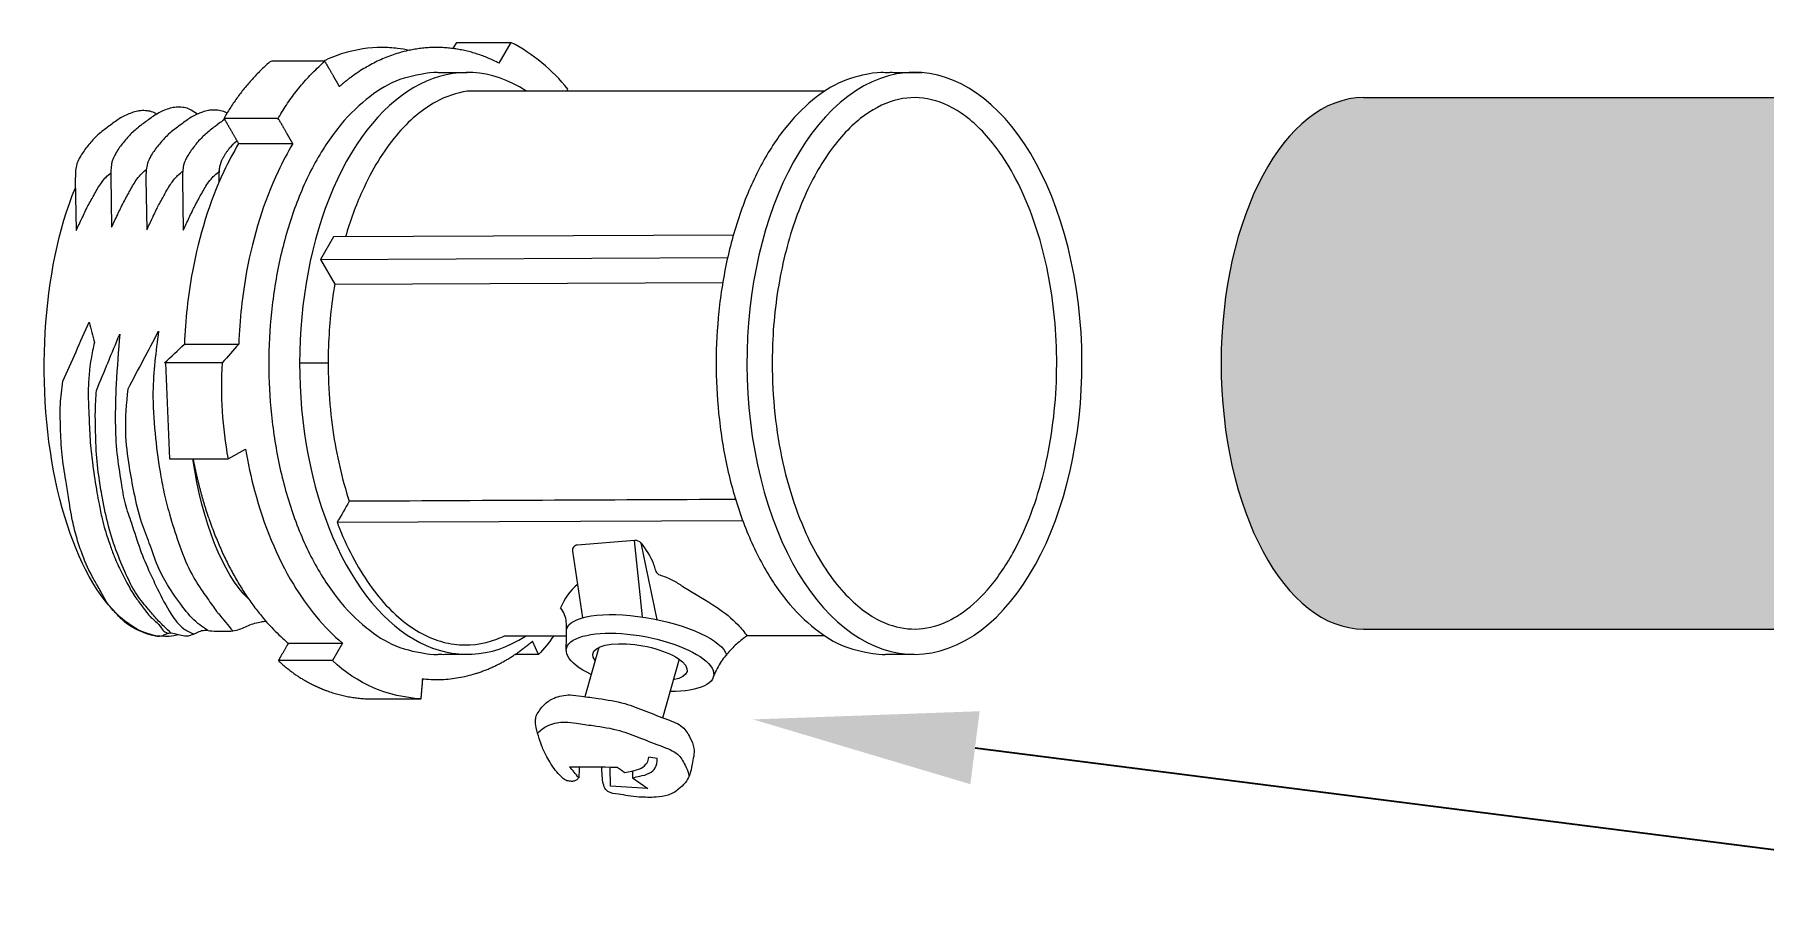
# Model space of a CAD drawing. Header units: metres. Extents: x -692 to 1029, y -233 to 3386.
# Drawn here: x 669.45 to 675.63, y 2818.63 to 2821.77 of the extents above; entities that cross this region are included whole.
import ezdxf
from ezdxf import colors
from ezdxf.entities.mleader import LeaderData, LeaderLine
from ezdxf.math import Vec2, Vec3

# ---------------------------------------------------------------- set-up
doc = ezdxf.new("R2010")
doc.units = ezdxf.units.M
doc.styles.get("Standard").update_dxf_attribs({"font": 'arial.ttf'})

# ---------------------------------------------------------------- blocks, each defined once
blk = doc.blocks.new('A$C1ecbb190')
at = {"lineweight": 0, "transparency": 33554687}
h = blk.add_hatch(color=8, dxfattribs=at)
h.dxf.hatch_style = 1
edge = h.paths.add_edge_path()
edge.add_ellipse((26.26039513077399, 4.709573938765971), major_axis=(1.849521759791737e-12, 0.4751029835849696), ratio=0.5353668235632277, start_angle=7.10481270971286e-05, end_angle=179.9999289518729, ccw=False)
edge.add_line((26.26039481588259, 5.184676921883238), (22.13257579702031, 5.184676921975552))
edge.add_ellipse((22.13257579632659, 4.709573938646827), major_axis=(1.849521759791737e-12, 0.4751029835849696), ratio=0.5353668235632277, start_angle=0, end_angle=180)
edge.add_line((22.13257579668425, 4.23447095493384), (26.26039481554653, 4.234470954841527))
at = {"lineweight": 0}
for points in [[(20.50506218536293, 5.272352634051458), (20.51150157448888, 5.283505983187297), (20.6084777950125, 5.283505983187297), (20.58705411862047, 5.246399087191548)], [(20.04800383073325, 5.15532505374631), (20.03685095895048, 5.162266040567374), (20.03445268480186, 5.163635269844235), (20.03210391291577, 5.164754348272254), (20.02938189027918, 5.165718191494307), (20.02670278056303, 5.166390629010493), (20.02396557139741, 5.166875222677845), (20.02190718951852, 5.167143155784743), (20.01843144975624, 5.167457351566554), (20.01566293971518, 5.167580926115988), (20.01289976551993, 5.167583007353642), (20.01014619619423, 5.167455235428861), (20.00682662901045, 5.167114144951029), (20.00468472768739, 5.166778566818266), (20.00198323175891, 5.16623111963554), (19.99930358117126, 5.165561536294717), (19.99664733984878, 5.164784480879916), (19.99401607174036, 5.163914617827686), (19.99093041751394, 5.16278303496847), (19.98883477103618, 5.161953658241146), (19.98628841156028, 5.160878597655483), (19.98377449436043, 5.15973980636727), (19.98129525221498, 5.158535644060976), (19.97883816840226, 5.157256523745673), (19.97644874375442, 5.155926014449506), (19.97407998916401, 5.154525586956879), (19.97174289665327, 5.153069918862457), (19.96943370871827, 5.151565741285594), (19.96714866795651, 5.150019785248332), (19.96488401686406, 5.148438781921413), (19.96263599798681, 5.146829462426012), (19.96040085389745, 5.145198557732783), (19.95817482709163, 5.143552799113877), (19.95595416014135, 5.141898917588605), (19.95423096412583, 5.140613263540672), (19.95151630337136, 5.138590112091606), (19.94930131442743, 5.136934249385376), (19.94709433954313, 5.135270976347329), (19.94489957470842, 5.133595235083249), (19.94272121601148, 5.131901967952672), (19.94056345944205, 5.130186117061839), (19.93843050101441, 5.128442624618856), (19.93632653676764, 5.126666432830916), (19.93344550563211, 5.124122306407116), (19.93222216979098, 5.122996003221033), (19.93022672594884, 5.121096389715149), (19.92826809539656, 5.119156222907804), (19.92634488456201, 5.117178162231539), (19.92445569969777, 5.11516486706887), (19.92259914718102, 5.113118996903268), (19.92077383338938, 5.111043211166816), (19.91897836457474, 5.108940169341622), (19.91721134714021, 5.106812530811567), (19.91547138743749, 5.104662955058757), (19.91379001333939, 5.102536215466444), (19.91206810164476, 5.10030762440374), (19.91040796591346, 5.098101384750862), (19.90878115512146, 5.095872348195826), (19.90719213988905, 5.093617480529701), (19.90564539076172, 5.091333747592216), (19.90414537830975, 5.089018115123054), (19.90269657315366, 5.086667549013328), (19.9016968868425, 5.08496784227691), (19.8999763603988, 5.081849577989487), (19.89873518749823, 5.079376462882919), (19.89760106268159, 5.076856915954068), (19.89659505624786, 5.07428818215476), (19.89600000263704, 5.072528113204498), (19.89503674466505, 5.06899847888144), (19.89447584837194, 5.066293551014496), (19.89405018018283, 5.063653307476216), (19.89370618445037, 5.060828299960576), (19.89346502995932, 5.05808244853506), (19.89329940578295, 5.055330124576358), (19.89319420584752, 5.052572622691514), (19.89313432410563, 5.049811237287486), (19.89310465448398, 5.047047262970409), (19.89309009093563, 5.044281994096309), (19.8945167929221, 4.95316993954475), (19.89583095147668, 4.955928481782848), (19.89714480364796, 4.958687217673742), (19.89845804299989, 4.961446341073042), (19.89977036317396, 4.964206045785886), (19.90108145771069, 4.966966525414591), (19.90239102027613, 4.969727973764293), (19.90369874440989, 4.972490584689695), (19.9053025850144, 4.975886900092974), (19.90630786466681, 4.978019842399135), (19.90761282185804, 4.980784586375194), (19.90892427583981, 4.983546021345774), (19.91024731777111, 4.986301379365159), (19.91158703888937, 4.989047892082453), (19.91294853040358, 4.991782791450532), (19.91397335669353, 4.993798122277894), (19.91575365840595, 4.997208677913022), (19.91719415842499, 4.999901673705153), (19.91865284689993, 5.002585549369542), (19.92012421801473, 5.005263539802399), (19.92160276600339, 5.007938879998619), (19.92308298509943, 5.010614804956276), (19.92499056098609, 5.01408115243521), (19.92602731947886, 5.015980771574959), (19.92749136675752, 5.01867030584981), (19.92896133044542, 5.021356616698995), (19.93044709418587, 5.024033127161601), (19.93195854167402, 5.026693260225784), (19.93350555662869, 5.02933043898156), (19.93509802272001, 5.031938086266564), (19.936745823617, 5.03450962522129), (19.93845884306393, 5.037038478833892), (19.93969137624254, 5.038765137251175), (19.94211652377476, 5.041941354216306), (19.94406851422059, 5.04430058228445), (19.94610321457299, 5.046587911244387), (19.94822094917913, 5.048795503787915), (19.94974020257359, 5.05027710180002), (19.95269949488261, 5.052951054500227), (19.95503527788264, 5.054921638664837), (19.95646166186884, 5.056079380911342)], [(20.10056304054683, 5.156542078631446), (20.0995634579649, 5.157164168591407), (20.09716518381674, 5.158533397817791), (20.09481641195543, 5.159652476295832), (20.09209438931907, 5.160616319467863), (20.08941527957745, 5.161288757085003), (20.08667807041229, 5.161773350651401), (20.08461968855795, 5.162041283808776), (20.08114394879567, 5.162355479640155), (20.07837543873006, 5.162479054139567), (20.07561226455982, 5.162481135327198), (20.07285869523412, 5.162353363402417), (20.06953912805056, 5.162012272924585), (20.06739722670181, 5.161676694841844), (20.0646957307988, 5.161129247609097), (20.06201608021092, 5.160459664268274), (20.05935983888821, 5.159682608953972), (20.05672857075501, 5.158812745801242), (20.05364291655337, 5.157681163042071), (20.05154727005083, 5.156851786265179), (20.04900091059994, 5.155776725679061), (20.04648699340009, 5.154637934391303), (20.04400775125487, 5.153433772034532), (20.04155066744215, 5.152154651719229), (20.03916124279453, 5.150824142423062), (20.03679248817866, 5.149423714980912), (20.03445539566769, 5.147968046886035), (20.03214620775816, 5.146463869259151), (20.02986116697116, 5.144917913271911), (20.02759651587826, 5.143336909995014), (20.0253484970267, 5.141727590399569), (20.02311335291188, 5.140096685806839), (20.02088732613129, 5.138450927137455), (20.01866665915577, 5.136797045562162), (20.01694346314071, 5.135511391514228), (20.01422880241103, 5.133488240115639), (20.01201381346709, 5.13183237740941), (20.00980683855801, 5.13016910432043), (20.00761207374831, 5.128493363056805), (20.00543371505137, 5.126800095925773), (20.00327595848216, 5.125084245035396), (20.0011430000543, 5.123340752592412), (19.99903903578274, 5.121564560804018), (19.99615800464676, 5.119020434430695), (19.99493466883087, 5.117894131194589), (19.99293922496349, 5.115994517688705), (19.99098059443622, 5.114054350931383), (19.98905738357666, 5.112076290255118), (19.98716819871265, 5.110062995042881), (19.98531164622091, 5.108017124876824), (19.98348633240425, 5.105941339190395), (19.98169086361463, 5.103838297315178), (19.97992384617987, 5.101710658785123), (19.97818388647738, 5.099561083032313), (19.97650251237906, 5.097434343489567), (19.97478060065941, 5.095205752427319), (19.97312046492812, 5.092999512774441), (19.97149365416135, 5.090770476169382), (19.9699046389037, 5.08851560855328), (19.96835788977637, 5.086231875565772), (19.96685787734941, 5.083916243146632), (19.96540907216786, 5.081565677036906), (19.96440938588262, 5.079865970250466), (19.96268885941367, 5.076747705962589), (19.96144768651243, 5.074274590906498), (19.96031356169578, 5.071755043977646), (19.95930755528775, 5.069186310128316), (19.95871250165214, 5.067426241178055), (19.95774924370471, 5.063896606905018), (19.9571883474116, 5.061191678988052), (19.95676267919771, 5.058551435449317), (19.9564186834898, 5.055726427984609), (19.95617752899921, 5.052980576508617), (19.95601190482262, 5.050228252600391), (19.95590670488741, 5.047470750665525), (19.95584682314507, 5.044709365361541), (19.95581715352387, 5.041945390943965), (19.95580258997552, 5.039180122069865), (19.95722929193676, 4.948068067518761), (19.95854345049179, 4.95082660975595), (19.95985730266261, 4.953585345647298), (19.96117054201477, 4.956344469046599), (19.96248286218884, 4.959104173758988), (19.96379395675058, 4.961864653388147), (19.96510351929032, 4.964626101838348), (19.96641124344978, 4.967388712663251), (19.96801508402905, 4.97078502806653), (19.96902036370693, 4.972917970372691), (19.97032532089816, 4.97568271434875), (19.97163677485423, 4.978444149369807), (19.97295981678599, 4.98119950733826), (19.97429953790402, 4.983946020055555), (19.97566102944324, 4.986680919474111), (19.97668585570818, 4.988696250251451), (19.97846615742083, 4.992106805886579), (19.97990665746488, 4.994799801728732), (19.98136534594005, 4.997483677343098), (19.98283671705462, 5.000161667775956), (19.98431526504328, 5.002837007972175), (19.98579548411408, 5.005512932979855), (19.98770306000074, 5.008979280458789), (19.9887398185183, 5.010878899598538), (19.99020386579764, 5.013568433823366), (19.99167382948508, 5.016254744723028), (19.99315959322576, 5.01893125518518), (19.99467104071368, 5.021591388249362), (19.99621805566881, 5.024228566954662), (19.99781052175967, 5.026836214290597), (19.99945832265712, 5.029407753194846), (20.00117134207881, 5.031936606807449), (20.00240387525719, 5.033663265325231), (20.00482902278964, 5.036839482189862), (20.00678101323524, 5.039198710308028), (20.00881571361288, 5.041486039217943), (20.01093344819378, 5.043693631811948), (20.01245270161326, 5.045175229824054), (20.01541199389726, 5.047849182523805), (20.01774777689707, 5.049819766637938), (20.0201223840993, 5.051747145964328), (20.02154237250465, 5.052877538279972)], [(19.97491113375054, 5.155016966546555), (19.97329058255445, 5.156025516212139), (19.97089230840629, 5.157394745438523), (19.96854353654498, 5.158513823917019), (19.96582151390839, 5.159477667139527), (19.96314240416723, 5.160150104655713), (19.96040519500161, 5.160634698272588), (19.95834681314795, 5.160902631379486), (19.95487107338545, 5.161216827211774), (19.95210256331961, 5.161340401710731), (19.94933938912436, 5.16134248294793), (19.94658581982367, 5.161214711024058), (19.94326625263989, 5.160873620545772), (19.94112435129159, 5.160538042413009), (19.93842285538835, 5.159990595230283), (19.9357432048007, 5.159321011889006), (19.93308696347799, 5.158543956525136), (19.93045569534479, 5.157674093371952), (19.92737004114315, 5.156542510613235), (19.92527439464038, 5.155713133835434), (19.92272803516471, 5.154638073249771), (19.92021411798987, 5.153499281962013), (19.91773487584487, 5.152295119604787), (19.91527779203193, 5.151015999289939), (19.91288836738386, 5.149685490044249), (19.91051961276821, 5.148285062552077), (19.90818252025747, 5.146829394456745), (19.90587333234771, 5.145325216880337), (19.90358829156071, 5.143779260892643), (19.90132364046781, 5.142198257565724), (19.89907562161579, 5.140588938070778), (19.89684047750143, 5.138958033377548), (19.89461445069583, 5.13731227470771), (19.89239378374532, 5.135658393183803), (19.89067058773003, 5.134372739135415), (19.88795592700058, 5.132349587736371), (19.8857409380314, 5.130693725029687), (19.88353396314778, 5.129030451891595), (19.8813391983374, 5.127354710728468), (19.87916083961568, 5.125661443547415), (19.87700308304647, 5.123945592656582), (19.87487012464385, 5.122202100213599), (19.87276616037207, 5.120425908375182), (19.86988512923608, 5.117881782051882), (19.86866179342042, 5.116755478815776), (19.86666634955282, 5.114855865359914), (19.86470771902555, 5.11291569855257), (19.86278450816667, 5.110937637826282), (19.8608953233022, 5.108924342664068), (19.85903877081023, 5.106878472548487), (19.85721345699335, 5.104802686811581), (19.85541798817894, 5.102699644936365), (19.85365097076965, 5.10057200640631), (19.85191101104215, 5.098422430602568), (19.85022963696861, 5.096295691111209), (19.84850772524896, 5.094067100048505), (19.84684758951767, 5.091860860395627), (19.84522077875067, 5.089631823841046), (19.8436317634937, 5.087376956124444), (19.84208501436615, 5.085093223186504), (19.84058500191372, 5.082777590767819), (19.83913619675764, 5.080427024607616), (19.83813651047194, 5.078727317871653), (19.836415984003, 5.075609053583776), (19.83517481110198, 5.073135938527685), (19.83404068628556, 5.07061639154881), (19.83303467985206, 5.068047657749048), (19.83243962624147, 5.066287588798787), (19.83147636829403, 5.062757954526205), (19.83091547200161, 5.060053026559672), (19.83048980378703, 5.057412783120526), (19.83014580805434, 5.054587775555319), (19.82990465356374, 5.051841924129803), (19.82973902941217, 5.049089600221578), (19.82963382947651, 5.046332098336734), (19.82957394773484, 5.043570712932251), (19.82954427808863, 5.04080673851422), (19.82952971456507, 5.038041469690597), (19.83095641652608, 4.94692941518997), (19.83227057508134, 4.949687957327114), (19.83358442725216, 4.952446693268485), (19.83489766660432, 4.955205816717807), (19.83620998677816, 4.957965521380174), (19.83752108134013, 4.960726001009334), (19.8388306438801, 4.963487449409058), (19.84013836803911, 4.966250060284437), (19.84174220861883, 4.969646375636785), (19.8427474882958, 4.971779318044355), (19.84405244548748, 4.974544061969482), (19.84536389944378, 4.977305496990994), (19.84668694137576, 4.980060854909425), (19.84802666249311, 4.982807367727219), (19.84938815403279, 4.985542267095298), (19.85041298029751, 4.98755759792266), (19.85219328201015, 4.990968153507765), (19.8536337820542, 4.993661149349919), (19.85509247050391, 4.996345025014307), (19.85656384164417, 4.999023015397142), (19.85804238963237, 5.001698355644294), (19.8595226087034, 5.004374280601041), (19.86143018459029, 5.007840628029498), (19.86246694310807, 5.009740247219725), (19.86393099038673, 5.01242978149503), (19.8654009540744, 5.015116092344215), (19.86688671781508, 5.017792602806367), (19.86839816530323, 5.020452735870549), (19.86994518025813, 5.023089914575849), (19.87153764634945, 5.025697561861307), (19.87318544724599, 5.028269100866055), (19.87489846666836, 5.030797954428635), (19.87613099984651, 5.032524612895941), (19.87855614737941, 5.035700829811049), (19.88050813782502, 5.038060057929215), (19.88254283820243, 5.04034738683913), (19.88466057278356, 5.042554979383112), (19.88617982620303, 5.044036577394763), (19.88913911848704, 5.04671053009497), (19.89147490148662, 5.048681114259125), (19.89313910901706, 5.050031888913509)], [(20.09653007750649, 5.145583102451383), (20.09521536165585, 5.144693624744377), (20.0929507105634, 5.143112621366981), (20.09070269171139, 5.141503301872035), (20.08846754759657, 5.139872397279305), (20.08624152081597, 5.138226638609922), (20.08402085384046, 5.136572757035083), (20.0822976578504, 5.135287102986695), (20.07958299709571, 5.133263951588106), (20.07736800815178, 5.131608088881876), (20.07516103326793, 5.129944815793351), (20.07296626843299, 5.128269074529271), (20.07078790973605, 5.126575807398694), (20.06863015316662, 5.124859956507862), (20.06649719473899, 5.123116464064879), (20.06439323049221, 5.121340272276484), (20.06151219933145, 5.118796145902706), (20.06028886354056, 5.117669842667055), (20.05829341967365, 5.115770229161171), (20.05633478912114, 5.113830062403849), (20.05441157828659, 5.111852001677562), (20.05252239342235, 5.109838706515347), (20.05066584090559, 5.10779283634929), (20.04884052708849, 5.105717050662861), (20.04704505829932, 5.103614008788099), (20.04527804086456, 5.101486370257589), (20.04353808116207, 5.099336794504779), (20.04185670706374, 5.097210054962488), (20.04013479536911, 5.094981463899785), (20.0384746596128, 5.092775224246907), (20.03684784884604, 5.090546187641849), (20.03525883358861, 5.088291319975724), (20.03371208446106, 5.086007587038239), (20.0322120720341, 5.083691954619098), (20.03076326685255, 5.081341388509372), (20.02976358059232, 5.079641681722933), (20.02804305409813, 5.076523417435055), (20.02680188122258, 5.074050302379419), (20.02566775638047, 5.071530755450112), (20.02466174997244, 5.068962021600782), (20.02406669636161, 5.067201952650521), (20.02310343841441, 5.063672318377485), (20.02254254209652, 5.060967390460974), (20.02211687390741, 5.058327146922238), (20.02177287817472, 5.055502139406599), (20.02153172368389, 5.052756287981083), (20.0213660995073, 5.050003964072857), (20.0212608995721, 5.047246462137991), (20.02120101782975, 5.044485076834007), (20.02117134820855, 5.041721102416432), (20.02115678466021, 5.038955833542332), (20.02258348664645, 4.947843778991228), (20.02389764520126, 4.950602321228871), (20.02521149737254, 4.953361057119764), (20.02652473672447, 4.956120180519065), (20.02783705687352, 4.958879885231454), (20.02914815143549, 4.961640364860614), (20.03045771400025, 4.964401813310815), (20.03176543813447, 4.967164424135717), (20.03336927873897, 4.970560739538996), (20.03437455839139, 4.972693681845158), (20.03567951558261, 4.975458425821216), (20.03699096956416, 4.978219860842273), (20.03831401149569, 4.980975218810727), (20.03965373261371, 4.983721731528476), (20.04101522412793, 4.986456630946577), (20.04204005039287, 4.988471961723917), (20.04382035213052, 4.991882517359045), (20.04526085214934, 4.994575513201198), (20.04671954062451, 4.997259388815564), (20.04819091173931, 4.999937379248422), (20.04966945972797, 5.002612719445096), (20.05114967882378, 5.005288644451866), (20.05305725471067, 5.008754991881233), (20.05409401322822, 5.010654611071004), (20.05555806050734, 5.013344145296287), (20.05702802416977, 5.016030456195494), (20.05851378791021, 5.018706966657646), (20.06002523539837, 5.021367099721829), (20.06157225035327, 5.024004278427128), (20.06316471644436, 5.026611925763063), (20.06481251736659, 5.029183464667312), (20.06652553676349, 5.031712318279915), (20.06775806996666, 5.033438976797697), (20.07018321749933, 5.036615193662783), (20.07213520794494, 5.038974421780495), (20.07416990829779, 5.04126175069041), (20.0762876428787, 5.043469343234392), (20.07780689629817, 5.044950941246043), (20.08076618858195, 5.047624893996272), (20.08310197160699, 5.049595478110859), (20.08547657880899, 5.051522857437249), (20.08787059811243, 5.053428634319516)], [(20.19234034048986, 5.147602600151004), (20.09536411996623, 5.147602600151004)], [(21.00609985615029, 4.938936574681065), (20.2909925984693, 4.935489608822536), (20.26776077710269, 4.895250913863492), (20.29329539174319, 4.851023663954038), (20.98720272582682, 4.854368441767292)], [(20.26776077710269, 4.895250913863492), (20.99589927562852, 4.898760693015447)], [(19.99096401959378, 4.710477028892001), (19.99789181450205, 4.538767416084283), (20.10257565932488, 4.538767416084283), (20.13382327432669, 4.556222912694921)], [(20.23055620841228, 4.71024289013485), (20.28163717018288, 4.71024289013485)], [(20.29760256644886, 4.42526420133072), (21.02264744336094, 4.428759068582622)], [(20.21049026862829, 4.209107358227357), (20.30746648915374, 4.209107358227357), (20.28957020601661, 4.178110086567358)], [(20.6577836261788, 4.188824531519458), (20.64716300537452, 4.213060195961134)], [(21.16979057793378, 4.222362490516389), (21.03084033358869, 4.222362490516389)], [(20.76552873013202, 4.201614926528237), (20.74072305910909, 4.113431172666878)], [(20.90902731663459, 4.180665434925686), (20.87941334978905, 4.075388268290681)], [(20.82579071820646, 3.968482181816398), (20.8533808532402, 3.9492724776469), (20.786474795907, 3.953413770569114), (20.78597631255843, 3.987762433742773)]]:
    blk.add_lwpolyline(points, dxfattribs=at)
for points in [[(20.70819168549087, 5.196051971992802), (20.71033995381549, 5.199772881878744, 0.1025436569209665), (20.60847779486517, 5.283505983264149)], [(20.84346479457645, 4.256008358967847), (20.8293404405299, 4.392623686934257), (20.72713506054129, 4.384520534491912, 0.434845316798795), (20.71834404139986, 4.373454334737744), (20.73618645900046, 4.254627662412986)], [(20.68483824729969, 4.222362490516389, -0.0439708783675266), (20.6577836261788, 4.188824531519458), (20.61552153474304, 4.188824531519458)], [(20.44782572929557, 4.109726904112904, -0.1813578935857798), (20.28957020601661, 4.178110086567358), (20.19259398549093, 4.178110086567358)]]:
    blk.add_lwpolyline(points, format="xyb", dxfattribs=at)
at = {"lineweight": 0, "transparency": 33554687}
for points in [[(22.13257579632659, 5.184676922002382), (26.26039513077399, 5.184676922121525)], [(22.13257579668425, 4.23447095493384), (26.26039513077399, 4.234470955291272)]]:
    blk.add_lwpolyline(points, dxfattribs=at)
at = {"lineweight": 0}
for centre, radius, start, end in [((20.78837559066892, 4.666276215851212), 0.6975528939441116, 176.3909133287004, 190.5325712808219), ((20.83100879374911, 4.379156441901614), 0.01357019126175294, 41.37318483278665, 97.0619531851773), ((20.79211487694306, 4.235454052809928), 0.1018890677748887, 129.5293098006687, 158.6262516143982)]:
    blk.add_arc(centre, radius, start, end, dxfattribs=at)
for centre, start_param in [((21.3298467769182, 4.709573938393532), 3.500298303110918), ((20.53004563373111, 4.70947256942236), 5.924294569760613)]:
    blk.add_ellipse(centre, major_axis=(1.155122906173773e-16, 0.520221108981133), ratio=0.5756937642248877, start_param=start_param, end_param=9.780750065076196, dxfattribs=at)
at = {"lineweight": 0, "transparency": 33554687}
blk.add_ellipse((22.13257579519404, 4.709573938646827), major_axis=(1.849600880332453e-12, 0.4751029835849696), ratio=0.5353668235632278, start_param=0, end_param=3.141592653589793, dxfattribs=at)
at = {"lineweight": 0, "extrusion": (0, 0, -1)}
for centre, major_axis, ratio, start_param, end_param in [((19.98858860868313, 4.699191674687427), (-0.00230492216400946, 0.4781789653807709), 0.4489708002296903, 9.315591774513454, 11.74326992602718), ((20.20312461717049, 4.675000438284769), (-0.002012563630619002, 0.4175262877329913), 0.4155331827156092, 9.811585367704923, 10.66520596717675), ((20.85116267428089, 4.20705322286085), (0.1433384902470146, -0.02648903847541674), 0.3227253487340951, 3.141592653589793, 6.133047968876191), ((20.83914462173107, 4.174816901805116), (0.1315500727973529, -0.0243105319008725), 0.3516452957289232, 2.229298364012367, 7.370886007795209), ((20.83914462173107, 4.174816901805116), (0.08419204659030584, -0.01555874041655841), 0.3516452957289233, 2.760555234608936, 7.007310073725264)]:
    blk.add_ellipse(centre, major_axis=major_axis, ratio=ratio, start_param=start_param, end_param=end_param, dxfattribs=at)
at = {"lineweight": 0}
for points, weights, degree, knots in [([(20.58705411862047, 5.246399087191094), (20.56046579259328, 5.260055211368581), (20.53195528353626, 5.269137936344578), (20.49353615223185, 5.273747366567477), (20.48426749514078, 5.274303824977778), (20.47499859899563, 5.274303824977778), (20.45199386322133, 5.274303824977778), (20.42900969501738, 5.270839919411628), (20.38472192048744, 5.257542286756234), (20.36342686340822, 5.247740077388244), (20.32888396701446, 5.22635403891627), (20.31503087113356, 5.216020395882879), (20.30185781685509, 5.204504248938974), (20.29315322178741, 5.219581049855151), (20.28444862672018, 5.234657850771782), (20.27574403165227, 5.249734651687959), (20.24341862481106, 5.249734651687959), (20.21109321796985, 5.249734651687959), (20.17876781112864, 5.249734651687959), (20.14523920490797, 5.22064772712838), (20.11716365387315, 5.186267790398688), (20.09536411996623, 5.147602600151004), (20.10406871503392, 5.132525799234827), (20.11277331010137, 5.117448998318196), (20.12147790516906, 5.102372197402019), (20.15380331201027, 5.102372197402019), (20.18612871885148, 5.102372197402019), (20.21845412569292, 5.102372197402019), (20.209749530625, 5.117448998318196), (20.20104493555755, 5.132525799234827), (20.19234034048986, 5.147602600151004), (20.21413987439701, 5.186267790398688), (20.2422154254316, 5.22064772712838), (20.27574403165227, 5.249734651687959)], [1, 1, 1, 1, 1, 1, 1, 1, 1, 1, 1, 1, 1, 1, 1, 1, 1, 1, 1, 0.9902291981086587, 0.9902291981086587, 1, 1, 1, 1, 1, 1, 1, 1, 1, 1, 0.9902291981086587, 0.9902291981086587, 1], 3, [0, 0, 0, 0, 0.2193424028946884, 0.2193424028946884, 0.28850095726742, 0.28850095726742, 0.28850095726742, 0.4601475314611179, 0.4601475314611179, 0.6317941056548158, 0.6317941056548158, 0.7559297052948981, 0.7559297052948981, 0.7559297052948981, 1.755929705294898, 1.755929705294898, 1.755929705294898, 2.755929705294898, 2.755929705294898, 2.755929705294898, 3.098766624355764, 3.098766624355764, 3.098766624355764, 4.098766624355764, 4.098766624355764, 4.098766624355764, 5.098766624355764, 5.098766624355764, 5.098766624355764, 6.098766624355764, 6.098766624355764, 6.098766624355764, 6.44160354341663, 6.44160354341663, 6.44160354341663, 6.44160354341663]), ([(20.53004563373111, 5.229163002068617), (20.50252211636325, 5.229163002068617), (20.47499859899563, 5.229163002068617), (20.17551055053696, 5.229163002069072), (20.17551055053696, 4.709207231254823), (20.17551055053696, 4.189251460441483), (20.47499859899563, 4.189251460441483), (20.50252211636325, 4.189251460441483), (20.53004563373111, 4.189251460441483)], [1, 1, 1, 0.7071067811865476, 1, 0.7071067811865476, 1, 1, 1], 2, [0, 0, 0, 1, 1, 2.570796326794897, 2.570796326794897, 4.141592653589793, 4.141592653589793, 5.141592653589793, 5.141592653589793, 5.141592653589793]), ([(21.34337075894905, 5.229264371039335), (21.30908525056589, 5.229264371039335), (21.27479974218272, 5.229264371039335), (20.97531169372405, 5.22926437103979), (20.97531169372405, 4.709308600225995), (20.97531169372405, 4.189352829412201), (21.27479974218272, 4.189352829412201), (21.30232325955035, 4.189352829412201), (21.3298467769182, 4.189352829412201)], [1, 1, 1, 0.7071067811865476, 1, 0.7071067811865476, 1, 1, 1], 2, [0, 0, 0, 1, 1, 2.570796326794897, 2.570796326794897, 4.141592653589793, 4.141592653589793, 5.141592653589793, 5.141592653589793, 5.141592653589793]), ([(20.04001858632864, 4.538767416084283), (20.04372973149407, 4.519484718705371), (20.04807732585937, 4.500508921569235), (20.06951141021545, 4.420523057804076), (20.09278981246689, 4.36362436164336), (20.14730449218428, 4.273224087479775), (20.17673440355975, 4.237328516877824), (20.21049026862829, 4.209107358227357), (20.20452484091584, 4.19877493434069), (20.19855941320338, 4.188442510454024), (20.19259398549093, 4.178110086567358), (20.23581677143511, 4.136475021488422), (20.2909076489907, 4.11266991533239), (20.35084950877035, 4.109726904112904), (20.38317491561202, 4.109726904112904), (20.41550032245368, 4.109726904112904), (20.44782572929557, 4.109726904112904), (20.4488344295678, 4.121615042525718), (20.44984312984002, 4.133503180938533), (20.45085183011224, 4.145391319352257), (20.46506161023513, 4.143908089716206), (20.47938717704574, 4.143714121956691), (20.52285339915989, 4.147207909143162), (20.55159589941059, 4.155154760096138), (20.60297652974964, 4.179313760016612), (20.62595818366049, 4.194665362644173), (20.6471630053743, 4.213060195961589)], [1, 1, 1, 1, 1, 1, 1, 1, 1, 1, 1, 0.9575422181320806, 0.9575422181320806, 1, 1, 1, 1, 1, 1, 1, 1, 1, 1, 1, 1, 1, 1], 3, [0, 0, 0, 0, 0.1126086637333543, 0.1126086637333543, 0.4852111295093398, 0.4852111295093398, 0.7989061650092228, 0.7989061650092228, 0.7989061650092228, 1.798906165009222, 1.798906165009222, 1.798906165009222, 2.516537783869305, 2.516537783869305, 2.516537783869305, 3.516537783869305, 3.516537783869305, 3.516537783869305, 4.516537783869305, 4.516537783869305, 4.516537783869305, 4.623087827337795, 4.623087827337795, 4.841793782899836, 4.841793782899836, 5.041077415492779, 5.041077415492779, 5.041077415492779, 5.041077415492779])]:
    blk.add_rational_spline(points, weights, degree=degree, knots=knots, dxfattribs=at)
for points, knots in [([(20.42650253222791, 5.26920316437463), (20.41964222233287, 5.270656893664182), (20.41272575324865, 5.271807832177728), (20.39655993170641, 5.273747366567477), (20.38729127461556, 5.274303824977778), (20.37802237847018, 5.274303824977778), (20.35501764269566, 5.274303824977778), (20.33203347449194, 5.270839919411628), (20.2971838581791, 5.260376142424775), (20.28475758437958, 5.255523009171156), (20.27268642045351, 5.249734651687959)], [6.161791230020279, 6.161791230020279, 6.161791230020279, 6.161791230020279, 6.214026752806855, 6.214026752806855, 6.283185307179586, 6.283185307179586, 6.283185307179586, 6.454831881373284, 6.454831881373284, 6.553319325680983, 6.553319325680983, 6.553319325680983, 6.553319325680983]), ([(21.16947920483221, 5.196051971992802), (20.95633468113169, 5.196051971992802), (20.7431901574314, 5.196051971992802), (20.53004563373088, 5.196051971992802), (20.51160509124202, 5.193259848930666), (20.49311064393623, 5.187210230014443), (20.45015947579577, 5.163977261932814), (20.42583024108876, 5.143671279669434), (20.38068135276444, 5.089570883616943), (20.35992327081431, 5.055829265555531), (20.33102434768216, 4.991782377065647), (20.32101444638579, 4.964464148766183), (20.31258946753246, 4.935593710227749)], [0, 0, 0, 0, 1, 1, 1, 1.22803842203179, 1.22803842203179, 1.530212411660118, 1.530212411660118, 1.832386401288446, 1.832386401288446, 2.028146004195341, 2.028146004195341, 2.028146004195341, 2.028146004195341]), ([(21.41035926567065, 4.260277611268975), (21.42722141009335, 4.271259237287722), (21.44408668281767, 4.28598962795877), (21.4763904815884, 4.322813165978914), (21.49180939684675, 4.344890384916198), (21.52727293438625, 4.408673242853638), (21.54539275709999, 4.454595609437547), (21.57186987032537, 4.555311030704615), (21.58023611489421, 4.610069224797371), (21.5859431237875, 4.721489375096098), (21.58328545682411, 4.778126097915901), (21.56734569824357, 4.886158050910126), (21.55405873312816, 4.937525995381748), (21.51897347847284, 5.028444717406728), (21.49716673072817, 5.067942475758628), (21.45419484503759, 5.123592192879642), (21.43392425675734, 5.14290171728544), (21.39327398767637, 5.170527224548096), (21.37300498553964, 5.178892026105132), (21.33331029121564, 5.186173710426374), (21.31373788511382, 5.185232256722884), (21.27377114106457, 5.173850918579319), (21.25331080396813, 5.163238298013312), (21.21282856489188, 5.130970927028557), (21.19291073987279, 5.109307418274057), (21.15627650667307, 5.055934538165275), (21.13957900056607, 5.024261960331842), (21.11135989480317, 4.953401611695881), (21.09983543361909, 4.914230240386587), (21.08312915338115, 4.831524769725547), (21.07794523142388, 4.787999622623374), (21.07373722450689, 4.683365134914766), (21.07783579479133, 4.621862229503677), (21.09838370447847, 4.506223049995242), (21.11484217695011, 4.452130428829605), (21.15310546991032, 4.367977798367974), (21.17335838384702, 4.335353308719732), (21.21686111242116, 4.283573363210962), (21.24002826262245, 4.264486309441509), (21.28149265632305, 4.242270254701452), (21.29984409237682, 4.236725497993575), (21.33608766894417, 4.233341143979942), (21.35411479168692, 4.235445637896646), (21.38481257289823, 4.245799131983858), (21.39726743725555, 4.251820583329391), (21.40973650135743, 4.259873715519461)], [3.500298303110918, 3.500298303110918, 3.500298303110918, 3.500298303110918, 3.722342803021992, 3.722342803021992, 3.944387302933066, 3.944387302933066, 4.284018978264437, 4.284018978264437, 4.623650653595808, 4.623650653595808, 4.963282328927179, 4.963282328927179, 5.30291400425855, 5.30291400425855, 5.642545679589921, 5.642545679589921, 5.910257208970875, 5.910257208970875, 6.177968738351828, 6.177968738351828, 6.445680267732782, 6.445680267732782, 6.713391797113736, 6.713391797113736, 6.981103326494689, 6.981103326494689, 7.248814855875643, 7.248814855875643, 7.516526385256596, 7.516526385256596, 7.78423791463755, 7.78423791463755, 8.153358335371532, 8.153358335371532, 8.522478756105516, 8.522478756105516, 8.824033414465477, 8.824033414465477, 9.125588072825439, 9.125588072825439, 9.371072500906553, 9.371072500906553, 9.616556928987668, 9.616556928987668, 9.780750065076196, 9.780750065076196, 9.780750065076196, 9.780750065076196]), ([(20.12147790516906, 5.102372197402019), (20.11198126307409, 5.086498078387194), (20.10314522854333, 5.069817498176235), (20.06964145855568, 4.998532342010549), (20.05077848719384, 4.937840247412169), (20.03098410123266, 4.8310491293837), (20.02619633826976, 4.786790329433188), (20.02466677909911, 4.743856807902375), (20.05699218594009, 4.74385680790283), (20.08931759278107, 4.743856807903285), (20.12164299962228, 4.74385680790374), (20.11183070410675, 4.732633315999919), (20.10201840859145, 4.721409824096099), (20.09220611307592, 4.710186332192734), (20.05789667616477, 4.710186332201374), (20.02358723925386, 4.710186332210014), (19.98927780234271, 4.710186332218655), (20.00107412792863, 4.721409824113834), (20.01287045351432, 4.73263331600856), (20.02466677910002, 4.74385680790374)], [0, 0, 0, 0, 0.1200977993163317, 0.1200977993163317, 0.4927002650923162, 0.4927002650923162, 0.741841114909251, 0.741841114909251, 0.741841114909251, 1.741841114909251, 1.741841114909251, 1.741841114909251, 2.741841114909251, 2.741841114909251, 2.741841114909251, 3.741841114909251, 3.741841114909251, 3.741841114909251, 4.741841114909251, 4.741841114909251, 4.741841114909251, 4.741841114909251]), ([(20.0865882656376, 5.033795887106862), (20.08656250354011, 5.035441106409053), (20.08653674144239, 5.037086325712153), (20.08651097934512, 5.038731545014798), (20.08651583386109, 5.039653301306316), (20.08652068837705, 5.04057505759738), (20.08652554289324, 5.041496813888898), (20.08653543276728, 5.042418138661105), (20.08654532264109, 5.043339463433767), (20.0865552125149, 5.044260788205975), (20.08657517309553, 5.045181250007317), (20.08659513367616, 5.046101711809115), (20.08661509425679, 5.047022173610458), (20.08665016090185, 5.047941340905254), (20.08668522754715, 5.04886050820005), (20.08672029419222, 5.049779675494847), (20.08677550225934, 5.050697116814717), (20.08683071032647, 5.051614558134133), (20.08688591839359, 5.052531999453549), (20.08696630322402, 5.053447283262358), (20.08704668805422, 5.054362567070712), (20.08712707288441, 5.05527785087952), (20.08724173812038, 5.056219520050945), (20.08735640335635, 5.057161189222825), (20.08747106859209, 5.058102858394705), (20.08761295799673, 5.058982939574435), (20.08775484740158, 5.059863020753255), (20.08789673680599, 5.06074310193344), (20.0880837022371, 5.061644744555906), (20.08827066766821, 5.062546387177917), (20.08845763309932, 5.063448029799929), (20.08877871908157, 5.064624574574282), (20.08909980506405, 5.065801119348635), (20.0894208910463, 5.066977664122987), (20.08961924224991, 5.067564353772923), (20.08981759345374, 5.068151043422858), (20.0900159446569, 5.068737733073249), (20.09035128013466, 5.069593977689692), (20.09068661561241, 5.070450222306135), (20.09102195109017, 5.071306466922579), (20.09139999269587, 5.072146315898863), (20.09177803430134, 5.072986164875147), (20.09215607590704, 5.073826013851885), (20.09256980019882, 5.074650385537097), (20.09298352449082, 5.07547475722231), (20.09339724878282, 5.076299128907522), (20.09397075761422, 5.077338550337117), (20.09454426644561, 5.078377971765804), (20.095117775277, 5.079417393195399), (20.09545100403034, 5.07998396210769), (20.09578423278413, 5.080550531019526), (20.09611746153746, 5.081117099931816), (20.09660039659798, 5.081900621984914), (20.09708333165827, 5.082684144038012), (20.09756626671879, 5.083467666091565), (20.09806627086095, 5.084239543564763), (20.09856627500335, 5.085011421037507), (20.09906627914575, 5.085783298510705), (20.0995818621966, 5.086544542823049), (20.10009744524746, 5.087305787135847), (20.10061302829831, 5.08806703144819), (20.10114270004237, 5.088818654003717), (20.10167237178644, 5.089570276559243), (20.10220204353072, 5.090321899114315), (20.10274431378639, 5.091064911299327), (20.10328658404205, 5.091807923483884), (20.10382885429772, 5.092550935668896), (20.10438223288315, 5.093286348903348), (20.10493561146836, 5.0940217621378), (20.1054889900538, 5.094757175372251), (20.10951963838625, 5.099294226517486), (20.11359900356501, 5.103886115198293), (20.11831606202031, 5.107705441544113), (20.11837248428856, 5.107750944145664)], [0, 0, 0, 0, 1, 1, 1, 2, 2, 2, 3, 3, 3, 4, 4, 4, 5, 5, 5, 6, 6, 6, 7, 7, 7, 8, 8, 8, 9, 9, 9, 10, 10, 10, 11, 11, 11, 12, 12, 12, 13, 13, 13, 14, 14, 14, 15, 15, 15, 16, 16, 16, 17, 17, 17, 18, 18, 18, 19, 19, 19, 20, 20, 20, 21, 21, 21, 22, 22, 22, 23, 23, 23, 23.474114803768, 23.47984524118785, 23.47984524118785, 23.47984524118785, 23.47984524118785]), ([(20.21845412569405, 5.10237219740111), (20.20895748359908, 5.08649807838674), (20.20012144906855, 5.06981749817578), (20.16661767908113, 4.998532342010549), (20.14775470771951, 4.937840247412169), (20.12805630142338, 4.831566941645633), (20.12328888783168, 4.787861222130232), (20.12164299962546, 4.743856807903285)], [7.050629696222217, 7.050629696222217, 7.050629696222217, 7.050629696222217, 7.170727495536664, 7.170727495536664, 7.543329961312648, 7.543329961312648, 7.789456081826802, 7.789456081826802, 7.789456081826802, 7.789456081826802]), ([(20.29329539174455, 4.851023663954038), (20.28721309519733, 4.815025667995087), (20.28345067827763, 4.777741382519707), (20.28041180335958, 4.689851333841034), (20.28309349015308, 4.639037475029909), (20.296412623788, 4.545503788278438), (20.30635699512686, 4.502475373558354), (20.31938235462667, 4.462869704158038)], [7.568510985905176, 7.568510985905176, 7.568510985905176, 7.568510985905176, 7.794055255321229, 7.794055255321229, 8.096229244949557, 8.096229244949557, 8.372768849608118, 8.372768849608118, 8.372768849608118, 8.372768849608118]), ([(20.04116190727086, 4.225320528682914), (20.03680023591119, 4.223445757058471), (20.02875524490582, 4.219987788859726), (20.01702037511336, 4.223383029341221), (20.00653374861577, 4.225787405495339), (19.99677705918634, 4.228006968692171), (19.98927549747918, 4.224069147652244), (19.98123381228265, 4.219839286810384), (19.97118663378387, 4.222517136339775), (19.96015316012881, 4.224617874327578), (19.94756509441299, 4.229684620434455), (19.93261977821885, 4.236439500900815), (19.91566894611356, 4.248198783994212), (19.90088545793537, 4.263905869219343), (19.88467806440144, 4.282179373415147), (19.87416981717729, 4.303868497384428), (19.85762668214352, 4.331090945887809), (19.84377652996341, 4.361667705803029), (19.83201871692359, 4.396497969452412), (19.82325650994039, 4.431104531268829), (19.81783683455888, 4.466385388711387), (19.8117857069949, 4.505813650247546), (19.80469358876235, 4.546929578856179), (19.80319556424865, 4.592177618686492), (19.80166967087871, 4.636195379557648), (19.80537736264273, 4.663704241458163), (19.80723787126294, 4.677508105956804), (19.8229321227318, 4.712705258141796), (19.83862637420043, 4.747902410326788), (19.85432062566906, 4.783099562511325), (19.85742130768699, 4.770968011519471), (19.86052198970492, 4.758836460527618), (19.86362267172285, 4.74670490953531), (19.86149400569798, 4.737049942907106), (19.85797420656991, 4.72108522937242), (19.85456966171614, 4.695597137925688), (19.8525107230696, 4.670765978364216), (19.85256435492079, 4.643271943065884), (19.85440564824785, 4.608363158457905), (19.85547895163268, 4.569002297525458), (19.86117718846572, 4.524197025590638), (19.86630033718552, 4.487643773925356), (19.87240953522269, 4.455988721088033), (19.87673977334316, 4.433572965554959), (19.88332416512753, 4.408949818631754), (19.89108615798, 4.386572598903967), (19.89976608796042, 4.361060330534656), (19.91062241901841, 4.338970470011191), (19.92248465443731, 4.315028042653012), (19.93452826021348, 4.293946025174137), (19.95021798228959, 4.273933222885262), (19.96331492748368, 4.254889914514479), (19.98153273424555, 4.242183915018359), (19.98726523113555, 4.228337865606591), (19.99616670356477, 4.226983071453105), (19.99650091187027, 4.226837330398666)], [0, 0, 0, 0, 13.77644922644481, 25.41030742003966, 35.103036981733, 46.8558601975526, 53.47453057270332, 59.98487760375599, 73.53508741193889, 82.42581108060517, 94.10505389953585, 113.91690276275, 131.6473196809147, 155.5144188077828, 178.5055799360191, 204.5096555023056, 227.3217663398801, 274.1314973211678, 304.7462180264448, 337.5587955906327, 381.074518861875, 411.7390856720375, 457.2845668492833, 506.0170734481799, 547.4234942924209, 589.1286187765655, 589.1286187765655, 589.1286187765655, 590.1286187765655, 590.1286187765655, 590.1286187765655, 591.1286187765655, 591.1286187765655, 591.1286187765655, 591.2513791379282, 591.3316059097499, 591.4474549620206, 591.5539189166772, 591.6865756638246, 591.8725485292917, 592.0429366590007, 592.2462239973759, 592.3311258493835, 592.4432938710222, 592.5296986409983, 592.6473907508775, 592.7374497766806, 592.8640880074227, 592.9524337409878, 593.0696154540085, 593.1644350494614, 593.2685860044834, 593.3540292197406, 593.435082357003, 593.4420435383053, 593.4420435383053, 593.4420435383053, 593.4420435383053]), ([(20.00092602141376, 4.226825583030859), (19.99666342358546, 4.230845264411073), (19.98708286086094, 4.239980828996977), (19.97262676280457, 4.254675409823903), (19.95559717123206, 4.275138448457255), (19.93563421220529, 4.299203950828996), (19.91872540959207, 4.335449196843456), (19.90103962462172, 4.376407485436175), (19.88646144333143, 4.424391858203762), (19.87773165352633, 4.469099086640199), (19.87023839516951, 4.514207408428319), (19.86667546577928, 4.552460791169324), (19.86569776500323, 4.590308874757739), (19.8648790063437, 4.624070360674068), (19.86636485364579, 4.647984236710272), (19.86716341738111, 4.660836670394019), (19.88111409097655, 4.694492909864493), (19.895064764572, 4.728149149335422), (19.90901543816767, 4.761805388805897), (19.90664157118977, 4.732099976366044), (19.90244368462209, 4.679569673263813), (19.90018947457088, 4.608358323547236), (19.90281944087201, 4.54938452091983), (19.9106779799381, 4.501137082702826), (19.91712220661339, 4.458976708869159), (19.9317797911126, 4.419809644171892), (19.94411092860901, 4.377717875334383), (19.96093490362045, 4.338807284760151), (19.97909366258136, 4.300108277711843), (19.99699420133084, 4.265750126853163), (20.0182618213878, 4.236082397194878), (20.03495509715208, 4.228237411821283), (20.04116190727086, 4.225320528682914), (20.04758938504028, 4.228692626357315), (20.05791724668188, 4.234111012772701), (20.07509128247784, 4.230192201752288), (20.09391338934029, 4.231155252268309), (20.11701462380506, 4.229749400115907), (20.13906384879829, 4.241982061626459), (20.1571819559947, 4.246607955100444), (20.16755805837761, 4.248362446954161), (20.17014558591336, 4.248692129804112)], [0, 0, 0, 0, 0.07277397502254335, 0.1644137787072801, 0.2557242411441016, 0.4036496764065416, 0.5504263841922044, 0.7497018623292462, 0.958207382061596, 1.171446546761143, 1.315128085879244, 1.526071805308326, 1.647823756323692, 1.785400207702732, 1.945252076275674, 1.945252076275674, 1.945252076275674, 2.945252076275674, 2.945252076275674, 2.945252076275674, 92.33340650798841, 161.0170127560545, 216.6111003942105, 269.0255080322038, 307.7043203853128, 344.0998056786578, 394.0908008401775, 439.2065776390035, 471.1205847290777, 522.1285249483325, 556.5000395697771, 576.8441165874042, 576.8441165874042, 576.8441165874042, 577.3910837536066, 577.7229996294875, 578.184797019304, 578.8843296923735, 579.486096855532, 580.1263109419764, 580.3338470333533, 580.3338470333533, 580.3338470333533, 580.3338470333533]), ([(20.06720065887453, 4.231928144296035), (20.06561778429113, 4.232945019441104), (20.0640349096825, 4.233961894535696), (20.0624520350741, 4.234978769630743), (20.06245203411709, 4.234978770278758), (20.06245203318508, 4.234978770877206), (20.06245203222852, 4.234978771474744), (20.05773706984496, 4.238014762823241), (20.04183860020203, 4.248251878814244), (20.01961426315302, 4.275982310743984), (19.99545580195445, 4.310083596127242), (19.97510674728642, 4.348418928789215), (19.96273724556681, 4.386924233820537), (19.94542327535396, 4.429304262951973), (19.93492043862057, 4.475571639742157), (19.92510835716098, 4.529302619950613), (19.91713108121348, 4.591608676230408), (19.92139548218734, 4.63803854551179), (19.92375389964241, 4.663716480979019), (19.94196642140878, 4.698101452151604), (19.96017894317515, 4.732486423323735), (19.97839146494175, 4.76687139449632), (19.97362006041612, 4.730716492424108), (19.96561655304936, 4.670070612593008), (19.97135617860272, 4.585919916073181), (19.97884739739402, 4.526185664727564), (19.98768028376185, 4.478115929032356), (19.99868148624159, 4.435884440003974), (20.01382415286548, 4.388155359371012), (20.03198317622969, 4.340493546932521), (20.05485334678815, 4.304053806066349), (20.07155135304765, 4.281362702692604), (20.08062065778222, 4.267840500200236), (20.08467060851399, 4.26294743148901), (20.08593968996547, 4.261414152848374), (20.08593969372828, 4.261414148296808), (20.08593969749109, 4.261414143795719), (20.08593970122865, 4.261414139244607), (20.09427920388248, 4.251337913517546), (20.1026187065363, 4.241261687840961), (20.11095820918968, 4.231185462164376)], [0, 0, 0, 0, 0.02329777161159496, 0.02329777161159496, 0.02329777161159496, 0.02329778551978023, 0.02329778551978023, 0.02329778551978023, 0.09271056780073716, 0.257352041517688, 0.4576185559866193, 0.613593453080294, 0.7934613947286353, 0.9590802090601407, 1.181421349126336, 1.380452710034048, 1.638432039520966, 1.957649351948496, 1.957649351948496, 1.957649351948496, 2.957649351948496, 2.957649351948496, 2.957649351948496, 3.409196020994706, 3.715069327576003, 4.001598834958583, 4.157036169511434, 4.321688650861365, 4.5431412328062, 4.779333040215027, 4.952248281230915, 5.075351509216372, 5.12949957599376, 5.15421066493027, 5.15421066493027, 5.15421066493027, 5.154210737954529, 5.154210737954529, 5.154210737954529, 5.316630558688139, 5.316630558688139, 5.316630558688139, 5.316630558688139]), ([(20.13382327426916, 4.556222912662633), (20.13815081229905, 4.53092110569105), (20.14355941367967, 4.50608459688101), (20.16648763074068, 4.420523057804076), (20.18976603299211, 4.36362436164336), (20.24428071270927, 4.273224087479775), (20.2737106240852, 4.237328516877824), (20.30746648915374, 4.209107358227357)], [1.858917698840002, 1.858917698840002, 1.858917698840002, 1.858917698840002, 2.005349585685031, 2.005349585685031, 2.377952051461015, 2.377952051461015, 2.691647086960896, 2.691647086960896, 2.691647086960896, 2.691647086960896]), ([(21.01006362680118, 4.466198931680992), (20.77983653607612, 4.465089189173341), (20.54960944535128, 4.463979446665689), (20.31938235462621, 4.462869704158038), (20.31214523571339, 4.450334646500323), (20.30490811680033, 4.437799588842154), (20.29767099788728, 4.425264531184439), (20.29905344896815, 4.421628637613139), (20.30046253354362, 4.418026032712987), (20.3181315027382, 4.374102699803188), (20.3377137781406, 4.338203424167205), (20.38139457172588, 4.278505579742614), (20.40546927171226, 4.254740793056953), (20.45531002512371, 4.220925940798224), (20.48098968687304, 4.210838264941685), (20.53224047411277, 4.203872114492242), (20.55794148631389, 4.206911090057019), (20.58789777030961, 4.21833868297108), (20.59235150699283, 4.220247091106557), (20.59679168352295, 4.222362490516389), (20.63375195664139, 4.222362490516389), (20.67071222975983, 4.222362490516389), (20.70767250287827, 4.222362490516389)], [0, 0, 0, 0, 1, 1, 1, 2, 2, 2, 2.026017282595829, 2.026017282595829, 2.320289352305851, 2.320289352305851, 2.614561422015873, 2.614561422015873, 2.908833491725895, 2.908833491725895, 3.203105561435917, 3.203105561435917, 3.254603787855601, 3.254603787855601, 3.254603787855601, 4.254603787855601, 4.254603787855601, 4.254603787855601, 4.254603787855601]), ([(20.86989757455444, 4.251308303440965), (20.86032909748292, 4.296914137440581), (20.85076062041094, 4.342519971440197), (20.84119214333919, 4.388125805439813), (20.84955667339113, 4.376508757036845), (20.85994323074624, 4.362083423064178), (20.86568846437967, 4.342566499502936), (20.8693857096182, 4.332465694614257), (20.88382574975208, 4.328469192776083), (20.8995862240929, 4.321502842813061), (20.93087561116454, 4.300103668189877), (20.97196127028838, 4.278633825925681), (21.00999338179918, 4.248311673922672), (21.02553127386773, 4.228970927366845), (21.03084033358869, 4.222362490516389), (21.02693835434593, 4.219587307432903), (21.01600815489678, 4.211813482222624), (21.00023458570081, 4.196560358757324), (20.98262607915512, 4.176013091972436), (20.97485365577495, 4.159397330286083), (20.97069469454959, 4.150506369873256)], [0, 0, 0, 0, 1, 1, 1, 43.06196216979779, 53.22994953932324, 63.02277179250554, 72.81097983839841, 95.22573176859315, 115.7880903546637, 185.6679809060286, 234.6020337504928, 260.0002219408954, 260.0002219408954, 260.0002219408954, 274.3506277721623, 300.1984875279117, 325.6552089688794, 354.9549533315983, 354.9549533315983, 354.9549533315983, 354.9549533315983]), ([(20.7073205879949, 4.196424348263918), (20.7074884533456, 4.208796985951267), (20.70765631869676, 4.221169623639071), (20.70782418404724, 4.233542261325965), (20.70776940140286, 4.242726687288268), (20.70768486882343, 4.256898752608777), (20.69995415086441, 4.268503446850445), (20.69723344415797, 4.272587539636788)], [0, 0, 0, 0, 1, 1, 1, 27.68934759024351, 42.18310485342351, 42.18310485342351, 42.18310485342351, 42.18310485342351]), ([(20.72963051628585, 3.968616156148073), (20.72856224351108, 3.967177778361929), (20.72647585585719, 3.96436855797765), (20.72103257291906, 3.961987389562182), (20.71425479071013, 3.96212343873276), (20.70568266964324, 3.963388428063354), (20.69698989214362, 3.971664941280324), (20.68464101487712, 3.984789511207964), (20.67332008193193, 4.003833091066554), (20.66424729661617, 4.022975929713084), (20.6582813329112, 4.040567302066847), (20.65379085322797, 4.056161894034631), (20.65164882760882, 4.070500503332823), (20.65342343996895, 4.077766031122792), (20.65404487505725, 4.080310279097375), (20.6581185096195, 4.086893414888891), (20.66601915187289, 4.099661128829212), (20.68721360170821, 4.113609842424466), (20.71134937825991, 4.117934577235246), (20.73774759810772, 4.113936417925743), (20.77031298259453, 4.109524587281612), (20.80954084982181, 4.103589153447956), (20.85014947622085, 4.08751009398793), (20.88416736013914, 4.07398281719361), (20.91572381342075, 4.062908170282299), (20.92845312047757, 4.041231316236917), (20.93862719511208, 4.018791133712966), (20.93231301178548, 3.995513034395572), (20.92864289405429, 3.968760259212104), (20.91161127748774, 3.949296228785443), (20.89007181199008, 3.935955171230034), (20.87527066294388, 3.934409558044081), (20.86784374028321, 3.933634000041366), (20.85772189077284, 3.933496740383362), (20.84115562725424, 3.933272089710044), (20.81857165472479, 3.93581513989011), (20.80059929912272, 3.940192878892049), (20.78296391450544, 3.94040281966727), (20.77439804286155, 3.952737284084833), (20.77184400298211, 3.965469691341241), (20.77114942597655, 3.977372179048871), (20.77078952405009, 3.985337405654718), (20.77068069761958, 3.987850706515474)], [0, 0, 0, 0, 5.299394573976343, 10.34997022964234, 17.04690158402391, 25.51590611867829, 35.52052636191287, 51.83202735965898, 80.03311708268498, 101.1841290521191, 115.4132413952945, 135.6244934126898, 150.1198399239308, 157.931229512599, 157.931229512599, 157.931229512599, 180.9171993674117, 202.5115476242944, 231.8697080665195, 252.1263531742445, 282.3784261040544, 330.6298760531377, 370.580800807347, 412.395079554109, 442.3426490765354, 466.2154949870919, 485.3465095620453, 514.4079539181996, 535.1552071807976, 565.7761841944094, 587.7229713373865, 609.8265903787557, 609.8265903787557, 609.8265903787557, 609.9523873478506, 610.0324801953839, 610.1064708275952, 610.1868722858784, 610.2311421434425, 610.2799362187733, 610.3477067347532, 610.3789551738334, 610.3789551738334, 610.3789551738334, 610.3789551738334]), ([(20.65622468572337, 4.048016862480836), (20.65695794412477, 4.048855178929443), (20.6625822391386, 4.054927637102992), (20.67815032819794, 4.065173471057733), (20.70228610470599, 4.069498205988111), (20.72868432457221, 4.065500046601301), (20.76124970905562, 4.061088216044027), (20.80047757630564, 4.055152782176719), (20.84108620266761, 4.03907372265212), (20.87510408661137, 4.025546445891905), (20.90666053987684, 4.01447179898787), (20.91938984695548, 3.992794944968864), (20.92584219263472, 3.978563496783863), (20.92662235818671, 3.971505933221579), (20.9266875286653, 3.970629655423181)], [0.08126064596253288, 0.08126064596253288, 0.08126064596253288, 0.08126064596253288, 0.095162788983077, 0.1845642115054126, 0.3061081117348678, 0.3899713923638671, 0.5152161242356716, 0.7149789610649475, 0.8803773081518773, 1.053490011604554, 1.177474087612588, 1.276308577064737, 1.355511704753493, 1.366688087063618, 1.366688087063618, 1.366688087063618, 1.366688087063618]), ([(20.73063237784072, 3.988081829983457), (20.73029842398887, 3.981593272038026), (20.72996447013725, 3.97510471409305), (20.72963051628585, 3.968616156148073), (20.72420276857338, 3.975137965550402), (20.71877502086068, 3.981659774953641), (20.7133472731482, 3.98818158435688), (20.74163170983093, 3.988018351599749), (20.76991614651411, 3.987855118843072), (20.79820058319729, 3.987691886086395), (20.80286686628642, 3.984442974178364), (20.80753314937579, 3.981194062270333), (20.81219943246492, 3.977945150362302), (20.81626846630843, 3.97882596872978), (20.82601986511531, 3.980938037813758), (20.84051249107938, 3.984131235696623), (20.85248940167776, 3.993704488147614), (20.85431066892579, 4.001721570344216), (20.85471086837902, 4.005204787454659)], [0, 0, 0, 0, 1, 1, 1, 2, 2, 2, 3, 3, 3, 4, 4, 4, 4.051716262042503, 4.123936469917648, 4.184148780828996, 4.226720190893651, 4.226720190893651, 4.226720190893651, 4.226720190893651]), ([(20.82561110793085, 3.980858469166833), (20.8256709780228, 3.976733040050021), (20.82573084811452, 3.972607610932755), (20.82579071820646, 3.968482181816398), (20.83020677690979, 3.969438074027039), (20.84030511520245, 3.971623942368751), (20.85514486032548, 3.974893621981664), (20.86903196470939, 3.985993709398826), (20.86954776515199, 3.99701467062323), (20.86982593197172, 4.002958181871236), (20.86478757744908, 4.003707050399044), (20.85974922292644, 4.004455918926851), (20.85471086840403, 4.005204787454659)], [0, 0, 0, 0, 1, 1, 1, 14.55709517533085, 32.00142967718885, 46.54533257599638, 63.56999079425018, 63.56999079425018, 63.56999079425018, 64.56999079425017, 64.56999079425017, 64.56999079425017, 64.56999079425017])]:
    blk.add_open_spline(points, degree=3, knots=knots, dxfattribs=at)
at = {"lineweight": 0, "transparency": 33554687}
ml = blk.add_multileader_mtext('Standard', dxfattribs=at)
ml.set_content('CONECTOR EMT', color=256)
ml.set_leader_properties()
ml.build(insert=Vec2(0, 0))
ml.multileader.update_dxf_attribs({"text_left_attachment_type": 2, "text_right_attachment_type": 6, "dogleg_length": 0.36, "arrow_head_size": 0.4})
ctx = ml.context
ctx.base_point, ctx.char_height, ctx.arrow_head_size, ctx.landing_gap_size, ctx.plane_origin = Vec3(28.20341125413, 3.19409021321826), 0.4837871364082031, 0.4, 0.5375412626757814, Vec3(26.66028891737233, 6.977402193874696)
ctx.left_attachment, ctx.right_attachment = 2, 6
notes = []
notes.append((ctx, [(0, (1, 1, 0), (27.938648059569, 3.19409021321826), (1, 0), 0.2647631945609996, [(0, [(21.04134886034558, 4.072819001533844)], 0, [])])]))
ctx.mtext.insert, ctx.mtext.width, ctx.mtext.flow_direction = Vec3(28.74095251680615, 3.444398905554863), 10.33608321996989, 5
for ctx, leaders in notes:
    for number, flags, end, landing, length, lines in leaders:
        leader = LeaderData()
        leader.index, (leader.has_last_leader_line, leader.has_dogleg_vector, leader.attachment_direction) = number, flags
        leader.last_leader_point, leader.dogleg_vector, leader.dogleg_length = Vec3(end), Vec3(landing), length
        for number, points, colour, breaks in lines:
            line = LeaderLine()
            line.index, line.vertices, line.color, line.breaks = number, Vec3.list(points), colors.encode_raw_color(colour), breaks
            leader.lines.append(line)
        ctx.leaders.append(leader)

msp = doc.modelspace()

# ---------------------------------------------------------------- block references
at = {"xscale": 2, "yscale": 2}
msp.add_blockref('A$C1ecbb190', (629.9317269745331, 2811.173550778261), dxfattribs=at)

doc.saveas('drawing.dxf')
